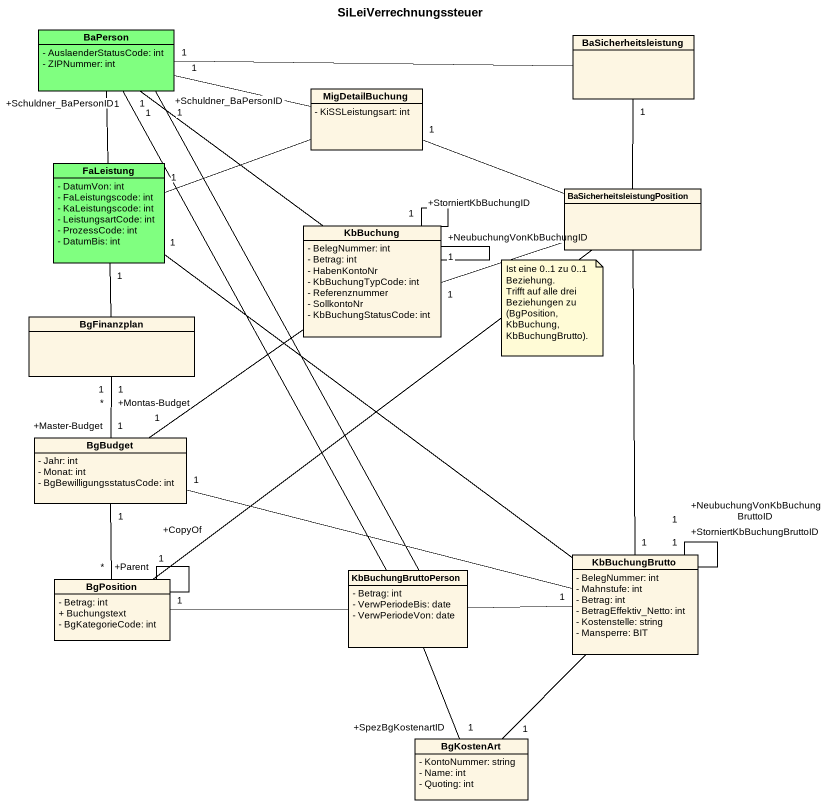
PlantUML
@startuml
title SiLeiVerrechnungssteuer
hide circle
hide empty members
skinparam classAttributeIconSize 0
class BaPerson #80FF80 {
  - AuslaenderStatusCode: int
  - ZIPNummer: int
}
class BaSicherheitsleistung
class MigDetailBuchung {
  - KiSSLeistungsart: int
}
class FaLeistung #80FF80 {
  - DatumVon: int
  - FaLeistungscode: int
  - KaLeistungscode: int
  - LeistungsartCode: int
  - ProzessCode: int
  - DatumBis: int
}
class "BaSicherheitsleistungPosition" as BaSicherheitsleistungPositio
class KbBuchung {
  - BelegNummer: int
  - Betrag: int
  - HabenKontoNr
  - KbBuchungTypCode: int
  - Referenznummer
  - SollkontoNr
  - KbBuchungStatusCode: int
}
class BgFinanzplan
class BgBudget {
  - Jahr: int
  - Monat: int
  - BgBewilligungsstatusCode: int
}
class KbBuchungBrutto {
  - BelegNummer: int
  - Mahnstufe: int
  - Betrag: int
  - BetragEffektiv_Netto: int
  - Kostenstelle: string
  - Mansperre: BIT
}
class BgPosition {
  - Betrag: int
  + Buchungstext
  - BgKategorieCode: int
}
class KbBuchungBruttoPerson {
  - Betrag: int
  - VerwPeriodeBis: date
  - VerwPeriodeVon: date
}
class BgKostenArt {
  - KontoNummer: string
  - Name: int
  - Quoting: int
}
BaSicherheitsleistung -left- "1" BaPerson
MigDetailBuchung -left- "1" BaPerson
MigDetailBuchung -left- "1" FaLeistung
FaLeistung -up- "1" BaPerson
BaSicherheitsleistungPositio -up- "1" BaSicherheitsleistung
BaSicherheitsleistungPositio -left- "1" MigDetailBuchung
BaSicherheitsleistungPositio -left- "1" KbBuchung
BaSicherheitsleistungPositio -- "1" KbBuchungBrutto
BaSicherheitsleistungPositio -- "1" BgPosition
KbBuchung -up- "+Schuldner_BaPersonID\n1" BaPerson
KbBuchung -- "+NeubuchungVonKbBuchungID\n1" KbBuchung
KbBuchung -- "+StorniertKbBuchungID\n1" KbBuchung
KbBuchung -- "1" BgBudget
BgFinanzplan -up- "1" FaLeistung
BgFinanzplan "1" -- "+Master-Budget\n1" BgBudget
BgFinanzplan "1" -- "+Montas-Budget\n*" BgBudget
KbBuchungBrutto -up- "1" FaLeistung
KbBuchungBrutto -left- "1" BgBudget
KbBuchungBrutto -- "+StorniertKbBuchungBruttoID\n1" KbBuchungBrutto
KbBuchungBrutto -- "+NeubuchungVonKbBuchungBruttoID\n1" KbBuchungBrutto
KbBuchungBrutto -- "1" BgKostenArt
BgPosition "*" -up- "1" BgBudget
BgPosition -- "+Parent" BgPosition
BgPosition -- "+CopyOf" BgPosition
KbBuchungBruttoPerson -up- "+Schuldner_BaPersonID\n1" BaPerson
KbBuchungBruttoPerson -up- "1" BaPerson
KbBuchungBruttoPerson -right- "1" KbBuchungBrutto
KbBuchungBruttoPerson -left- "1" BgPosition
KbBuchungBruttoPerson -- "+SpezBgKostenartID\n1" BgKostenArt
note as N1
  Ist eine 0..1 zu 0..1 Beziehung.
  Trifft auf alle drei Beziehungen zu (BgPosition, KbBuchung, KbBuchungBrutto).
end note
@enduml
